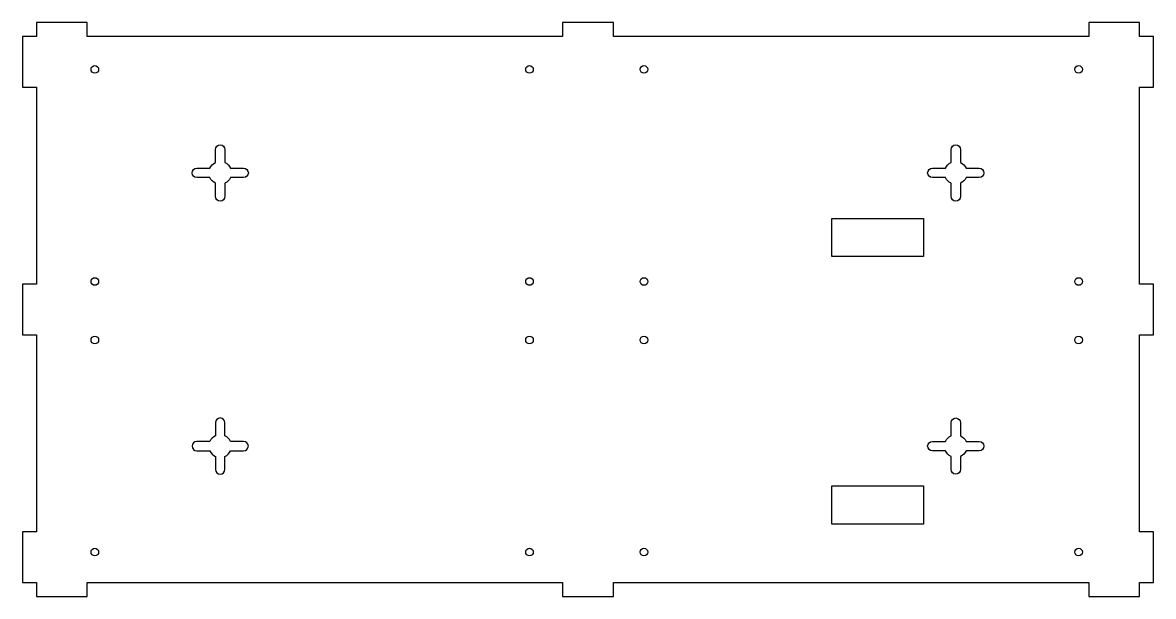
# Model space of a CAD drawing. Header units: millimetres. Extents: x -438 to 6, y -219 to 6.
import ezdxf

# ---------------------------------------------------------------- set-up
doc = ezdxf.new("R2010")
doc.units = ezdxf.units.MM
doc.layers.get('0').update_dxf_attribs({"linetype": 'CONTINUOUS'})

msp = doc.modelspace()

# ---------------------------------------------------------------- linework, layer by layer
for p, q in [((-412.8, 6.4), (-432.8, 6.4)), ((-432.8, 6.4), (-432.8, 1)), ((-412.8, 1), (-412.8, 6.4)), ((-205.9, 6.4), (-225.9, 6.4)), ((-225.9, 6.4), (-225.9, 1)), ((-205.9, 1), (-205.9, 6.4)), ((1, 6.4), (-19, 6.4)), ((-19, 6.4), (-19, 1)), ((1, 1), (1, 6.4)), ((-432.8, 1), (-438.2, 1)), ((-438.2, 1), (-438.2, -19)), ((-225.9, 1), (-412.8, 1)), ((-19, 1), (-205.9, 1)), ((6.4, 1), (1, 1)), ((6.4, -19), (6.4, 1)), ((-438.2, -19), (-432.8, -19)), ((-432.8, -19), (-432.8, -96.36)), ((1, -96.36), (1, -19)), ((1, -19), (6.4, -19)), ((-432.8, -96.36), (-438.2, -96.36)), ((-438.2, -96.36), (-438.2, -116.36)), ((6.4, -96.36), (1, -96.36)), ((6.4, -116.36), (6.4, -96.36)), ((-438.2, -116.36), (-432.8, -116.36)), ((-432.8, -116.36), (-432.8, -122.88)), ((1, -193.73), (1, -116.36)), ((1, -116.36), (6.4, -116.36)), ((-432.8, -122.88), (-432.8, -193.73)), ((-432.8, -193.73), (-438.2, -193.73)), ((-438.2, -193.73), (-438.2, -213.73)), ((6.4, -193.73), (1, -193.73)), ((6.4, -213.73), (6.4, -193.73)), ((-438.2, -213.73), (-432.8, -213.73)), ((-432.8, -213.73), (-432.8, -219.13)), ((-412.8, -219.13), (-412.8, -213.73)), ((-412.8, -213.73), (-225.9, -213.73)), ((-225.9, -213.73), (-225.9, -219.13)), ((-205.9, -219.13), (-205.9, -213.73)), ((-205.9, -213.73), (-19, -213.73)), ((-19, -213.73), (-19, -219.13)), ((1, -219.13), (1, -213.73)), ((1, -213.73), (6.4, -213.73)), ((-432.8, -219.13), (-412.8, -219.13)), ((-225.9, -219.13), (-205.9, -219.13)), ((-19, -219.13), (1, -219.13))]:
    msp.add_line(p, q)
for points in [[(-356.45, -50.84), (-351.29, -50.84, -1), (-351.29, -54.52), (-356.45, -54.52, -0.181061), (-358.66, -56.73), (-358.66, -61.89, -1), (-362.34, -61.89), (-362.34, -56.73, -0.181061), (-364.55, -54.52), (-369.71, -54.52, -1), (-369.71, -50.84), (-364.55, -50.84, -0.181061), (-362.34, -48.64), (-362.34, -43.47, -1), (-358.66, -43.47), (-358.66, -48.64, -0.181061)], [(-67.25, -50.84), (-62.09, -50.84, -1), (-62.09, -54.52), (-67.25, -54.52, -0.181061), (-69.46, -56.73), (-69.46, -61.89, -1), (-73.14, -61.89), (-73.14, -56.73, -0.181061), (-75.35, -54.52), (-80.51, -54.52, -1), (-80.51, -50.84), (-75.35, -50.84, -0.181061), (-73.14, -48.64), (-73.14, -43.47, -1), (-69.46, -43.47), (-69.46, -48.64, -0.181061)], [(-356.45, -158.2, 0.181061), (-358.66, -156), (-358.66, -150.84, 1), (-362.34, -150.84), (-362.34, -156, 0.181061), (-364.55, -158.2), (-369.71, -158.2, 1), (-369.71, -161.89), (-364.55, -161.89, 0.181061), (-362.34, -164.09), (-362.34, -169.25, 1), (-358.66, -169.25), (-358.66, -164.09, 0.181061), (-356.45, -161.89), (-351.29, -161.89, 1), (-351.29, -158.2)], [(-75.35, -161.89), (-80.51, -161.89, -1), (-80.51, -158.2), (-75.35, -158.2, -0.181061), (-73.14, -156), (-73.14, -150.84, -1), (-69.46, -150.84), (-69.46, -156, -0.181061), (-67.25, -158.2), (-62.09, -158.2, -1), (-62.09, -161.89), (-67.25, -161.89, -0.181061), (-69.46, -164.09), (-69.46, -169.25, -1), (-73.14, -169.25), (-73.14, -164.09, -0.181061)]]:
    msp.add_lwpolyline(points, format="xyb", close=True)
for points in [[(-120, -85.55), (-120, -70.55), (-84, -70.55), (-84, -85.55)], [(-120, -190.73), (-120, -175.73), (-84, -175.73), (-84, -190.73)]]:
    msp.add_lwpolyline(points, close=True)
for centre in [(-409.8, -12), (-238.9, -12), (-193.9, -12), (-23, -12), (-409.8, -95.36), (-238.9, -95.36), (-193.9, -95.36), (-23, -95.36), (-409.8, -118.36), (-238.9, -118.36), (-193.9, -118.36), (-23, -118.36), (-409.8, -201.73), (-238.9, -201.73), (-193.9, -201.73), (-23, -201.73)]:
    msp.add_circle(centre, 1.5)

doc.saveas('drawing.dxf')
